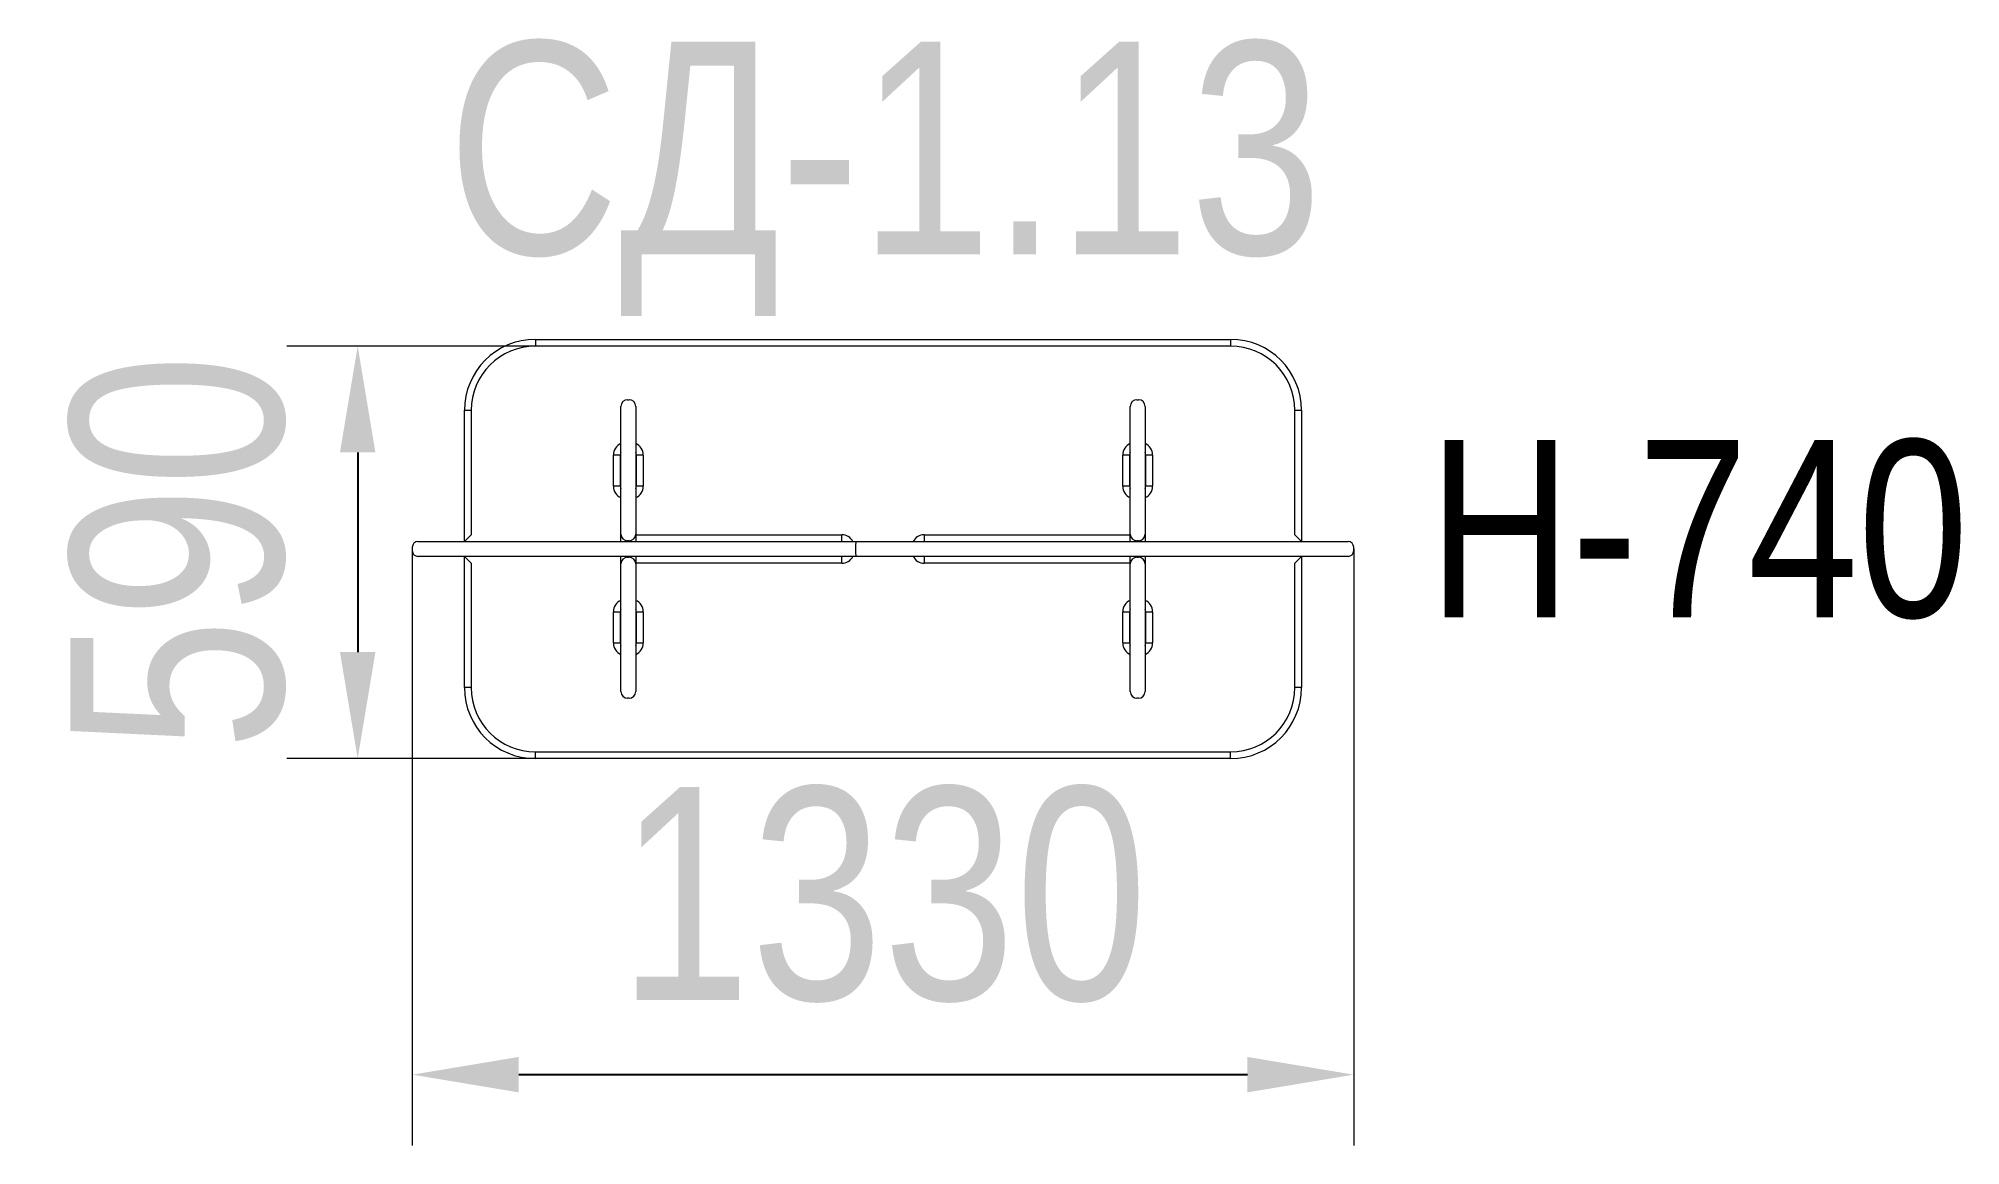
# Model space of a CAD drawing. Header units: millimetres. Extents: x -1029 to 1681, y -727 to 834.
import ezdxf

# ---------------------------------------------------------------- set-up
doc = ezdxf.new("R2010")
doc.units = ezdxf.units.MM
for name, color, linetype in [('DIKOM_АРТИКУЛ', 7, 'Continuous'), ('DIKOM_ОБЪЕКТ', 7, 'Continuous'), ('DIKOM_РАЗМЕР_ОБЪЕКТА', 7, 'Continuous')]:
    doc.layers.add(name, color=color, linetype=linetype)
doc.styles.add('style1', font='arialbd.ttf', dxfattribs={"width": 0.8})
doc.dimstyles.new('1-50', dxfattribs={"dimtxt": 300, "dimasz": 150, "dimexe": 100, "dimexo": 0, "dimgap": 100, "dimtad": 1, "dimtxsty": 'style1', "dimcen": 200, "dimclrd": 7, "dimclre": 7, "dimclrt": 7, "dimadec": 1, "dimazin": 2, "dimtfac": 1, "dimtmove": 0, "dimatfit": 2, "dimfxl": 0, "dimlwd": 25, "dimlwe": 18, "dimarcsym": 0})

# ---------------------------------------------------------------- blocks, each defined once
blk = doc.blocks.new('*D0')
at = {"layer": 'Defpoints', "color": 0, "transparency": 16777216}
for p in [(-329.3, 400.1), (-578.9, -181.4), (-328.4, -181.4)]:
    blk.add_point(p, dxfattribs=at)
at = {"layer": 'DIKOM_РАЗМЕР_ОБЪЕКТА', "color": 7, "lineweight": 18, "transparency": 16777216}
for p, q in [((-329.3, 400.1), (-678.9, 400.1)), ((-328.4, -181.4), (-678.9, -181.4))]:
    blk.add_line(p, q, dxfattribs=at)
at = {"layer": 'DIKOM_РАЗМЕР_ОБЪЕКТА', "color": 7, "lineweight": 25, "transparency": 16777216}
blk.add_line((-578.9, 250.1), (-578.9, -31.4), dxfattribs=at)
at = {"layer": 'DIKOM_РАЗМЕР_ОБЪЕКТА', "color": 7, "transparency": 16777216}
for points in [[(-603.9, 250.1), (-553.9, 250.1), (-578.9, 400.1)], [(-603.9, -31.4), (-553.9, -31.4), (-578.9, -181.4)]]:
    blk.add_solid(points, dxfattribs=at)
at = {"layer": 'DIKOM_РАЗМЕР_ОБЪЕКТА', "color": 7, "transparency": 16777216, "insert": (-832, 109.3), "char_height": 300, "attachment_point": 5, "rotation": 90, "style": 'style1'}
blk.add_mtext('{\\fArial|b0|i0|c204|p34;590}', dxfattribs=at)
blk = doc.blocks.new('*D1')
at = {"layer": 'Defpoints', "color": 0, "transparency": 16777216}
for p in [(-501.9, 116.6), (825.2, 114.1), (825.2, -627.1)]:
    blk.add_point(p, dxfattribs=at)
at = {"layer": 'DIKOM_РАЗМЕР_ОБЪЕКТА', "color": 7, "lineweight": 18, "transparency": 16777216}
for p, q in [((-501.9, 116.6), (-501.9, -727.1)), ((825.2, 114.1), (825.2, -727.1))]:
    blk.add_line(p, q, dxfattribs=at)
at = {"layer": 'DIKOM_РАЗМЕР_ОБЪЕКТА', "color": 7, "lineweight": 25, "transparency": 16777216}
blk.add_line((-351.9, -627.1), (675.2, -627.1), dxfattribs=at)
at = {"layer": 'DIKOM_РАЗМЕР_ОБЪЕКТА', "color": 7, "transparency": 16777216}
for points in [[(-351.9, -602.1), (-351.9, -652.1), (-501.9, -627.1)], [(675.2, -602.1), (675.2, -652.1), (825.2, -627.1)]]:
    blk.add_solid(points, dxfattribs=at)
at = {"layer": 'DIKOM_РАЗМЕР_ОБЪЕКТА', "color": 7, "transparency": 16777216, "insert": (161.6, -373.8), "char_height": 300, "attachment_point": 5, "style": 'style1'}
blk.add_mtext('{\\fArial|b0|i0|c204|p34;1330}', dxfattribs=at)

msp = doc.modelspace()

# ---------------------------------------------------------------- linework, layer by layer
at = {"layer": 'DIKOM_ОБЪЕКТ', "color": 7, "lineweight": 15}
for p, q in [((-328.383, 409.563), (-328.383, 400.063)), ((-328.383, 409.563), (651.617, 409.563)), ((651.617, 409.563), (651.617, 400.063)), ((651.617, 400.063), (-328.383, 400.063)), ((-428.383, 309.563), (-418.883, 309.563)), ((-428.383, 124.563), (-428.383, 309.563)), ((-418.883, 309.563), (-418.883, 134.063)), ((-207.883, 144.563), (-207.883, 315.063)), ((-198.383, 324.563), (-196.383, 324.563)), ((-186.883, 315.063), (-186.883, 144.563)), ((510.117, 144.563), (510.117, 315.063)), ((519.617, 324.563), (521.617, 324.563)), ((531.117, 315.063), (531.117, 144.563)), ((742.117, 309.563), (751.617, 309.563)), ((742.117, 134.063), (742.117, 309.563)), ((751.617, 309.563), (751.617, 124.563)), ((-218.383, 202.563), (-218.383, 246.563)), ((-208.883, 246.563), (-218.383, 246.563)), ((-208.883, 246.563), (-208.883, 202.563)), ((-176.383, 246.563), (-185.883, 246.563)), ((-185.883, 202.563), (-185.883, 246.563)), ((-176.383, 246.563), (-176.383, 202.563)), ((499.617, 202.563), (499.617, 246.563)), ((509.117, 246.563), (499.617, 246.563)), ((509.117, 246.563), (509.117, 202.563)), ((541.617, 246.563), (532.117, 246.563)), ((532.117, 202.563), (532.117, 246.563)), ((541.617, 246.563), (541.617, 202.563)), ((-208.883, 202.563), (-218.383, 202.563)), ((-176.383, 202.563), (-185.883, 202.563)), ((509.117, 202.563), (499.617, 202.563)), ((541.617, 202.563), (532.117, 202.563)), ((-207.883, 135.063), (-207.883, 144.563)), ((-186.883, 144.563), (-186.883, 135.063)), ((510.117, 135.063), (510.117, 144.563)), ((531.117, 144.563), (531.117, 135.063)), ((-501.919, 116.563), (-501.919, 111.563)), ((-493.919, 124.563), (-473.14, 124.563)), ((-473.14, 124.563), (-461.149, 124.563)), ((-461.149, 124.563), (-450.419, 124.563)), ((-450.419, 124.563), (-420.397, 124.563)), ((-420.397, 124.563), (-108.781, 124.563)), ((-207.883, 124.563), (-207.883, 135.063)), ((-196.383, 125.563), (-198.383, 125.563)), ((-198.383, 125.563), (-198.383, 124.563)), ((-196.383, 124.563), (-196.383, 125.563)), ((-186.883, 135.063), (-186.883, 124.563)), ((-186.883, 134.063), (103.617, 134.063)), ((-108.781, 124.563), (-77.158, 124.563)), ((-77.158, 124.563), (33.663, 124.563)), ((33.663, 124.563), (54.749, 124.563)), ((54.749, 124.563), (123.51, 124.563)), ((103.617, 124.563), (103.617, 134.063)), ((123.01, 116.563), (123.01, 111.563)), ((123.51, 124.563), (158.164, 124.563)), ((158.164, 124.563), (236.085, 124.563)), ((219.617, 134.063), (219.617, 124.563)), ((219.617, 134.063), (510.117, 134.063)), ((236.085, 124.563), (270.23, 124.563)), ((270.23, 124.563), (386.879, 124.563)), ((386.879, 124.563), (398.534, 124.563)), ((398.534, 124.563), (468.292, 124.563)), ((468.292, 124.563), (503.975, 124.563)), ((503.975, 124.563), (721.903, 124.563)), ((510.117, 124.563), (510.117, 135.063)), ((521.617, 125.563), (519.617, 125.563)), ((519.617, 125.563), (519.617, 124.563)), ((521.617, 124.563), (521.617, 125.563)), ((531.117, 135.063), (531.117, 124.563)), ((721.903, 124.563), (733.569, 124.563)), ((733.569, 124.563), (753.617, 124.563)), ((753.617, 124.563), (783.108, 124.563)), ((783.108, 124.563), (817.153, 124.563)), ((825.153, 111.563), (825.153, 116.563)), ((-473.14, 103.563), (-493.919, 103.563)), ((-461.149, 103.563), (-473.14, 103.563)), ((-450.419, 103.563), (-461.149, 103.563)), ((-420.397, 103.563), (-450.419, 103.563)), ((-428.383, -81.437), (-428.383, 103.563)), ((-108.781, 103.563), (-420.397, 103.563)), ((-418.883, 94.063), (-418.883, -81.437)), ((-207.883, 93.063), (-207.883, 103.563)), ((-207.883, 83.563), (-207.883, 93.063)), ((-207.883, -86.937), (-207.883, 83.563)), ((-198.383, 103.563), (-198.383, 102.563)), ((-198.383, 102.563), (-196.383, 102.563)), ((-196.383, 102.563), (-196.383, 103.563)), ((-186.883, 103.563), (-186.883, 93.063)), ((103.617, 94.063), (-186.883, 94.063)), ((-186.883, 93.063), (-186.883, 83.563)), ((-186.883, 83.563), (-186.883, -86.937)), ((-77.158, 103.563), (-108.781, 103.563)), ((33.663, 103.563), (-77.158, 103.563)), ((54.749, 103.563), (33.663, 103.563)), ((123.51, 103.563), (54.749, 103.563)), ((103.617, 94.063), (103.617, 103.563)), ((158.164, 103.563), (123.51, 103.563)), ((236.085, 103.563), (158.164, 103.563)), ((219.617, 103.563), (219.617, 94.063)), ((510.117, 94.063), (219.617, 94.063)), ((270.23, 103.563), (236.085, 103.563)), ((386.879, 103.563), (270.23, 103.563)), ((398.534, 103.563), (386.879, 103.563)), ((468.292, 103.563), (398.534, 103.563)), ((503.975, 103.563), (468.292, 103.563)), ((721.903, 103.563), (503.975, 103.563)), ((510.117, 93.063), (510.117, 103.563)), ((510.117, 83.563), (510.117, 93.063)), ((510.117, -86.937), (510.117, 83.563)), ((519.617, 103.563), (519.617, 102.563)), ((519.617, 102.563), (521.617, 102.563)), ((521.617, 102.563), (521.617, 103.563)), ((531.117, 103.563), (531.117, 93.063)), ((531.117, 93.063), (531.117, 83.563)), ((531.117, 83.563), (531.117, -86.937)), ((733.569, 103.563), (721.903, 103.563)), ((753.617, 103.563), (733.569, 103.563)), ((742.117, -81.437), (742.117, 94.063)), ((751.617, 103.563), (751.617, -81.437)), ((783.108, 103.563), (753.617, 103.563)), ((817.153, 103.563), (783.108, 103.563)), ((-218.383, -18.437), (-218.383, 25.563)), ((-218.383, 25.563), (-208.883, 25.563)), ((-208.883, 25.563), (-208.883, -18.437)), ((-185.883, 25.563), (-176.383, 25.563)), ((-185.883, -18.437), (-185.883, 25.563)), ((-176.383, 25.563), (-176.383, -18.437)), ((499.617, -18.437), (499.617, 25.563)), ((499.617, 25.563), (509.117, 25.563)), ((509.117, 25.563), (509.117, -18.437)), ((532.117, 25.563), (541.617, 25.563)), ((532.117, -18.437), (532.117, 25.563)), ((541.617, 25.563), (541.617, -18.437)), ((-218.383, -18.437), (-208.883, -18.437)), ((-185.883, -18.437), (-176.383, -18.437)), ((499.617, -18.437), (509.117, -18.437)), ((532.117, -18.437), (541.617, -18.437)), ((-418.883, -81.437), (-428.383, -81.437)), ((-196.383, -96.437), (-198.383, -96.437)), ((521.617, -96.437), (519.617, -96.437)), ((751.617, -81.437), (742.117, -81.437)), ((-328.383, -171.937), (651.617, -171.937)), ((-328.383, -181.437), (-328.383, -171.937)), ((651.617, -181.437), (-328.383, -181.437)), ((651.617, -181.437), (651.617, -171.937))]:
    msp.add_line(p, q, dxfattribs=at)
at = {"layer": 'DIKOM_ОБЪЕКТ', "color": 7, "lineweight": 15, "flags": 128}
for points in [[(-428.383, 124.563), (-428.238, 124.707), (-427.81, 125.136), (-427.11, 125.835), (-426.16, 126.785), (-424.989, 127.956), (-423.633, 129.313), (-422.132, 130.813), (-420.532, 132.413), (-418.883, 134.063)], [(742.117, 134.063), (743.767, 132.413), (745.366, 130.813), (746.867, 129.313), (748.224, 127.956), (749.395, 126.785), (750.345, 125.835), (751.044, 125.136), (751.473, 124.707), (751.617, 124.563)], [(-418.883, 94.063), (-420.532, 95.712), (-422.132, 97.312), (-423.633, 98.813), (-424.989, 100.169), (-426.16, 101.34), (-427.11, 102.29), (-427.81, 102.99), (-428.238, 103.418), (-428.383, 103.563)], [(751.617, 103.563), (751.473, 103.418), (751.044, 102.99), (750.345, 102.29), (749.395, 101.34), (748.224, 100.169), (746.867, 98.813), (745.366, 97.312), (743.767, 95.712), (742.117, 94.063)]]:
    msp.add_lwpolyline(points, dxfattribs=at)
at = {"layer": 'DIKOM_ОБЪЕКТ', "color": 7, "lineweight": 15}
for centre, radius, start, end in [((-328.383, 309.563), 100, 90, 180), ((651.617, 309.563), 100, 0, 90), ((-328.383, 309.563), 90.5, 90, 180), ((651.617, 309.563), 90.5, 0, 90), ((-198.383, 315.063), 9.5, 90, 180), ((-196.383, 315.063), 9.5, 0, 90), ((519.617, 315.063), 9.5, 90, 180), ((521.617, 315.063), 9.5, 0, 90), ((-200.883, 246.563), 17.5, 113.578178, 180), ((-200.883, 246.563), 8, 151.044976, 180), ((-193.883, 246.563), 17.5, 0, 66.421822), ((-193.883, 246.563), 8, 0, 28.955024), ((517.117, 246.563), 17.5, 113.578178, 180), ((517.117, 246.563), 8, 151.044976, 180), ((524.117, 246.563), 17.5, 0, 66.421822), ((524.117, 246.563), 8, 0, 28.955024), ((-200.883, 202.563), 17.5, 180, 246.421822), ((-200.883, 202.563), 8, 180, 208.955024), ((-193.883, 202.563), 8, 331.044976, 0), ((-193.883, 202.563), 17.5, 293.578178, 0), ((517.117, 202.563), 17.5, 180, 246.421822), ((517.117, 202.563), 8, 180, 208.955024), ((524.117, 202.563), 8, 331.044976, 0), ((524.117, 202.563), 17.5, 293.578178, 0), ((-493.919, 116.563), 8, 90, 180), ((-493.919, 111.563), 8, 180, 270), ((-198.383, 135.063), 9.5, 180, 270), ((-196.383, 135.063), 9.5, 270, 0), ((103.617, 116.563), 17.5, 27.202894, 90), ((155.34, 118.555), 32.392, 169.311206, 183.526065), ((155.34, 109.57), 32.392, 176.473935, 190.688794), ((219.617, 116.563), 17.5, 90, 152.797106), ((519.617, 135.063), 9.5, 180, 270), ((521.617, 135.063), 9.5, 270, 0), ((817.153, 116.563), 8, 0, 90), ((817.153, 111.563), 8, 270, 0), ((-198.383, 93.063), 9.5, 90, 180), ((-196.383, 93.063), 9.5, 0, 90), ((103.617, 111.563), 17.5, 270, 332.797106), ((219.617, 111.563), 17.5, 207.202894, 270), ((519.617, 93.063), 9.5, 90, 180), ((521.617, 93.063), 9.5, 0, 90), ((-200.883, 25.563), 17.5, 113.578178, 180), ((-200.883, 25.563), 8, 151.044976, 180), ((-193.883, 25.563), 17.5, 0, 66.421822), ((-193.883, 25.563), 8, 0, 28.955024), ((517.117, 25.563), 17.5, 113.578178, 180), ((517.117, 25.563), 8, 151.044976, 180), ((524.117, 25.563), 17.5, 0, 66.421822), ((524.117, 25.563), 8, 0, 28.955024), ((-200.883, -18.437), 17.5, 180, 246.421822), ((-200.883, -18.437), 8, 180, 208.955024), ((-193.883, -18.437), 8, 331.044976, 0), ((-193.883, -18.437), 17.5, 293.578178, 0), ((517.117, -18.437), 17.5, 180, 246.421822), ((517.117, -18.437), 8, 180, 208.955024), ((524.117, -18.437), 8, 331.044976, 0), ((524.117, -18.437), 17.5, 293.578178, 0), ((-328.383, -81.437), 100, 180, 270), ((-328.383, -81.437), 90.5, 180, 270), ((-198.383, -86.937), 9.5, 180, 270), ((-196.383, -86.937), 9.5, 270, 0), ((519.617, -86.937), 9.5, 180, 270), ((521.617, -86.937), 9.5, 270, 0), ((651.617, -81.437), 90.5, 270, 0), ((651.617, -81.437), 100, 270, 0)]:
    msp.add_arc(centre, radius, start, end, dxfattribs=at)

# ---------------------------------------------------------------- texts
at = {"layer": 'DIKOM_АРТИКУЛ', "insert": (-452.414, 829.429), "char_height": 300, "width": 1668.50802, "attachment_point": 1, "style": 'style1'}
msp.add_mtext('{\\fArial|b0|i0|c204|p34;СД-1.13}', dxfattribs=at)
at = {"layer": 'DIKOM_РАЗМЕР_ОБЪЕКТА', "insert": (930.586, 267.929), "char_height": 250, "width": 707.55089, "attachment_point": 1, "style": 'style1'}
msp.add_mtext('{\\fArial|b0|i0|c204|p34;H-740}', dxfattribs=at)

# ---------------------------------------------------------------- dimensions: what is measured, and where the dimension line sits
at = {"layer": 'DIKOM_РАЗМЕР_ОБЪЕКТА'}
dim = msp.add_linear_dim(base=(-578.877, -181.437), p1=(-329.26, 400.058), p2=(-328.383, -181.437), angle=90, text='{\\fArial|b0|i0|c204|p34;590}', dimstyle='1-50', dxfattribs=at)
dim.commit()
dim.dimension.update_dxf_attribs({"geometry": '*D0', "text_midpoint": (-578.877, 109.311), "dimtype": 160})
dim = msp.add_linear_dim(base=(825.153, -627.071), p1=(-501.919, 116.563), p2=(825.153, 114.063), text='{\\fArial|b0|i0|c204|p34;1330}', dimstyle='1-50', dxfattribs=at)
dim.commit()
dim.dimension.update_dxf_attribs({"geometry": '*D1', "text_midpoint": (161.617, -627.071), "dimtype": 160})

doc.saveas('drawing.dxf')
